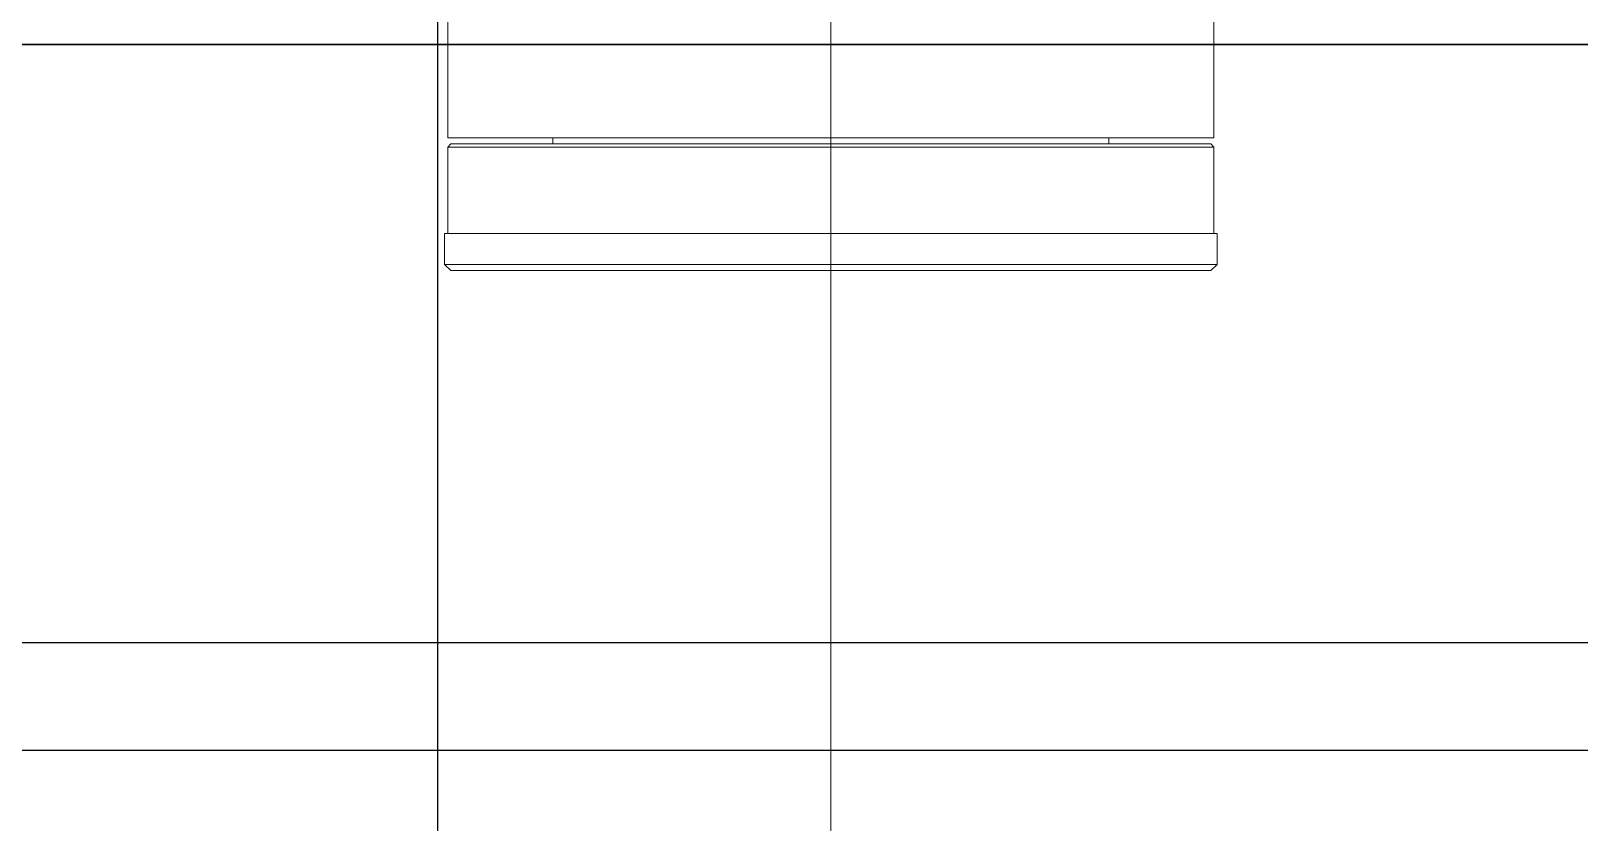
# Model space of a CAD drawing. Header units: millimetres. Extents: x 10462777 to 22643323, y 453826 to 1389191.
# Drawn here: x 11269056.6 to 11269307.1, y 578300.7 to 578428.8 of the extents above; entities that cross this region are included whole.
import ezdxf

# ---------------------------------------------------------------- set-up
doc = ezdxf.new("R2010")
doc.units = ezdxf.units.MM
doc.header["$LTSCALE"] = 200
doc.header["$MEASUREMENT"] = 0
doc.linetypes.add('CENTER', pattern=[2, 1.25, -0.25, 0.25, -0.25])
doc.linetypes.add('CENTER2', pattern=[1.125, 0.75, -0.125, 0.125, -0.125])
doc.layers.add('1', color=1, linetype='CENTER')
doc.layers.add('DV1_DEFAULT', color=7, linetype='CONTINUOUS')
doc.layers.add('LAYOUT', color=8, linetype='CONTINUOUS', lineweight=25)

# ---------------------------------------------------------------- blocks, each defined once
blk = doc.blocks.new('r710ic')
at = {"layer": 'DV1_DEFAULT', "color": 7, "linetype": 'Continuous', "lineweight": 0}
for p, q in [((273360.87, 104294.63), (273332.87, 104294.63)), ((273360.87, 104170.63), (273360.87, 104294.63)), ((273362.37, 104294.63), (273361.87, 104294.13)), ((273361.87, 104294.13), (273361.87, 104171.13)), ((273376.37, 104294.63), (273362.37, 104294.63)), ((273362.37, 104170.63), (273362.37, 104294.63)), ((273376.37, 104170.13), (273376.37, 104295.13)), ((273381.37, 104295.13), (273376.37, 104295.13)), ((273381.37, 104295.13), (273381.37, 104170.13)), ((273382.37, 104294.13), (273381.37, 104295.13)), ((273382.37, 104171.13), (273382.37, 104294.13)), ((273361.87, 104277.63), (273360.87, 104277.63)), ((273360.87, 104187.63), (273361.87, 104187.63)), ((273325.87, 104170.63), (273360.87, 104170.63)), ((273361.87, 104171.13), (273362.37, 104170.63)), ((273362.37, 104170.63), (273376.37, 104170.63)), ((273381.37, 104170.13), (273382.37, 104171.13)), ((273376.37, 104170.13), (273381.37, 104170.13))]:
    blk.add_line(p, q, dxfattribs=at)
at = {"layer": 'DV1_DEFAULT', "color": 1, "linetype": 'CENTER2', "lineweight": 0}
for p, q in [((274132.55, 104232.63), (269847.55, 104232.63)), ((269950.18, 104232.63), (274235.19, 104232.63))]:
    blk.add_line(p, q, dxfattribs=at)
at = {"layer": 'LAYOUT', "color": 3}
blk.add_circle((272041.37, 104232.63), 2050.12, dxfattribs=at)

msp = doc.modelspace()

# ---------------------------------------------------------------- linework, layer by layer
at = {"layer": '1', "color": 27, "linetype": 'Continuous'}
msp.add_line((11269122.42975, 578015.04485), (11269122.42975, 578983.44559), dxfattribs=at)
at = {"layer": '1', "color": 252, "linetype": 'Continuous'}
for p, q in [((11269542.40844, 578426.57183), (11268864.50785, 578426.57183)), ((11268864.50785, 578329.81843), (11269542.40844, 578329.81843)), ((11268864.50812, 578312.34388), (11269542.40225, 578312.34388))]:
    msp.add_line(p, q, dxfattribs=at)
at = {"layer": '1', "color": 51, "linetype": 'Continuous'}
for p, q in [((11269512.86346, 578426.61517), (11268864.52839, 578426.61517)), ((11268864.52839, 578329.77509), (11269512.86346, 578329.77509))]:
    msp.add_line(p, q, dxfattribs=at)

# ---------------------------------------------------------------- block references
at = {"layer": 'LAYOUT', "color": 2, "rotation": 270}
msp.add_blockref('r710ic', (11164953.374, 851772.39677, 0), dxfattribs=at)

doc.saveas('drawing.dxf')
